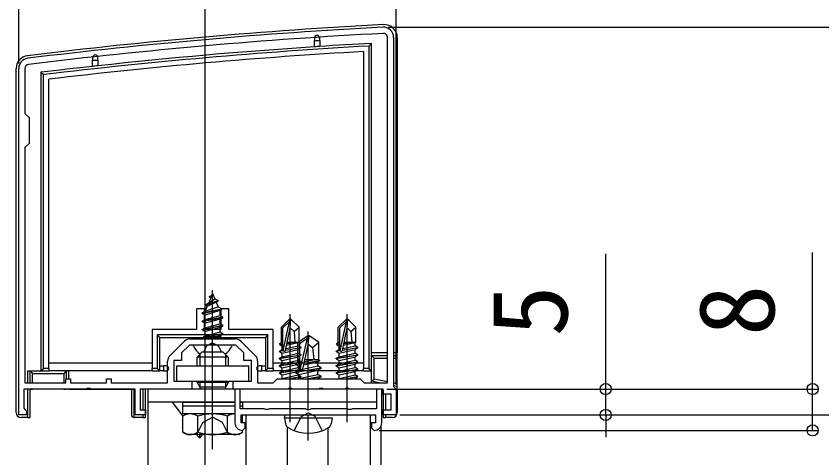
# Model space of a CAD drawing. Units: millimetres, scale not verified. Extents: x -875 to 875, y -1304 to 1297.
# Drawn here: x 445 to 600.8, y 878 to 963.4 of the extents above; entities that cross this region are included whole.
import ezdxf
from ezdxf.enums import TextEntityAlignment as Align

# ---------------------------------------------------------------- set-up
doc = ezdxf.new("R2010")
doc.units = ezdxf.units.MM
doc.header["$LTSCALE"] = 8
for name, color, linetype in [('0-2_YKK_11', 7, 'Continuous'), ('0-4_YKK_12', 2, 'Continuous'), ('0-5_YKK_13', 4, 'Continuous'), ('0-6_YKK_D', 6, 'Continuous')]:
    doc.layers.add(name, color=color, linetype=linetype)
doc.styles.add('ＭＳ ゴシック', font='')
doc.styles.get('ＭＳ ゴシック').set_extended_font_data('MS Gothic')

msp = doc.modelspace()

# ---------------------------------------------------------------- linework, layer by layer
at = {"layer": '0-2_YKK_11'}
for p, q in [((516.8, 892.5), (516.8, 959.3)), ((474.739, 897.736), (477.564, 900.561)), ((478.624, 901), (487.376, 901)), ((488.436, 900.561), (491.261, 897.736))]:
    msp.add_line(p, q, dxfattribs=at)
for points in [[(518, 959.3), (518, 891.8), (518.5, 891.3), (518.5, 886.3), (516, 886.3), (516, 887.3), (517.5, 887.3), (517.5, 890.3), (516, 890.3), (516, 891.3), (509.458, 891.3), (509.275, 891.42), (508.725, 891.42), (508.542, 891.3), (504.458, 891.3), (504.275, 891.42), (503.725, 891.42), (503.542, 891.3), (498.458, 891.3), (498.275, 891.42), (497.725, 891.42), (497.542, 891.3), (487, 891.3), (487, 892.8), (490.5, 892.8), (490.5, 896.8), (489, 896.8), (489, 898.3), (487.5, 899.8), (483.458, 899.8), (483.275, 899.92), (482.725, 899.92), (482.542, 899.8), (478.5, 899.8), (477, 898.3), (477, 896.8), (475.5, 896.8), (475.5, 892.8), (479, 892.8), (479, 891.3)], [(479, 891.3), (469, 891.3), (469, 887.3), (470, 887.3), (470, 886.3), (468, 886.3), (468, 891.3), (459.458, 891.3), (459.275, 891.42), (458.725, 891.42), (458.542, 891.3), (446.5, 891.3), (446.5, 887.592), (446.75, 887.296), (447, 887), (447, 886.3), (445.5, 886.3), (445.5, 953.3)], [(446.7, 953.3), (446.7, 944.6), (447.5, 943.8), (447.5, 938.8), (446.7, 938), (446.7, 892.5), (454.6, 892.5), (454.6, 893.3), (455.5, 893.3), (455.5, 892.5), (462.5, 892.5), (462.5, 893.3), (463.4, 893.3), (463.4, 892.5), (474.3, 892.5), (474.3, 896.676)], [(491.7, 896.676), (491.7, 892.5), (494.7, 892.5), (495.5, 893.3), (511.5, 893.3), (512.3, 892.5), (516.8, 892.5)], [(515.7, 884.8), (515.7, 891.3), (514.7, 891.3), (514.7, 887.5), (510.02, 887.5), (509.76, 887.35), (509.24, 887.35), (508.98, 887.5), (502.02, 887.5), (501.76, 887.35), (501.5, 887.2), (501.24, 887.35), (500.98, 887.5), (494.02, 887.5), (493.76, 887.35), (493.24, 887.35), (492.98, 887.5), (488.3, 887.5), (488.3, 891.3), (487.3, 891.3), (487.3, 884.8)], [(488.5, 886.3), (501.5, 886.3), (514.5, 886.3), (514.5, 884.8), (513.7, 884.8), (513.7, 883.8), (514.2, 883.3)], [(488.8, 883.3), (489.3, 883.8), (489.3, 884.8), (488.5, 884.8), (488.5, 886.3)]]:
    msp.add_lwpolyline(points, dxfattribs=at)
for centre, radius, start, end in [((568.781, -37.299), 999.996, 93.03159, 96.98007), ((516, 959.3), 2, 359.99999, 93.0316), ((568.781, -37.299), 998.796, 93.03159, 96.98007), ((516, 959.3), 0.8, 359.99999, 93.03161), ((447.5, 953.3), 2, 96.98007, 179.99999), ((447.5, 953.3), 0.8, 96.98007, 179.99999), ((478.624, 899.5), 1.5, 90.00002, 135.00001), ((487.376, 899.5), 1.5, 44.99999, 89.99998), ((475.8, 896.676), 1.5, 134.99999, 179.99998), ((490.2, 896.676), 1.5, 0.00002, 45.00001), ((488.8, 884.8), 1.5, 180, 270), ((514.2, 884.8), 1.5, 270, 0)]:
    msp.add_arc(centre, radius, start, end, dxfattribs=at)
at = {"layer": '0-4_YKK_12'}
for p, q in [((481.5, 973.3), (481.5, 369.3)), ((489.5, 536.3), (489.5, 886.3)), ((489.5, 886.3), (513.5, 886.3)), ((513.5, 536.3), (513.5, 886.3)), ((497.465, 538.667), (497.465, 883.933)), ((505.335, 538.8), (505.335, 883.8))]:
    msp.add_line(p, q, dxfattribs=at)
at = {"layer": '0-5_YKK_13'}
for p, q in [((502.7, 959.204), (502.7, 958.704)), ((502.7, 958.704), (503.7, 958.704)), ((502.7, 957.504), (502.7, 958.704)), ((503.7, 958.704), (503.7, 959.204)), ((503.7, 958.704), (503.7, 957.57)), ((518.7, 959.3), (518.7, 898.3)), ((513.2, 957.645), (513.2, 895.3)), ((459.8, 955.422), (459.8, 954.922)), ((460.8, 954.922), (460.8, 955.422)), ((512.2, 956.587), (512.2, 895.3)), ((459.8, 954.922), (460.8, 954.922)), ((459.8, 953.722), (459.8, 954.922)), ((460.8, 954.922), (460.8, 953.832)), ((445, 886.798), (445, 953.3)), ((449.8, 952.572), (450.3, 952.128)), ((451.3, 895.3), (451.3, 951.24)), ((483, 896.3), (483, 910.454)), ((481.6, 907.52), (484.05, 908.315)), ((483, 909.8), (482.253, 907.997)), ((482.253, 907.997), (483.424, 908.776)), ((482.4, 909.11), (482.654, 908.964)), ((483, 909.8), (483.424, 908.776)), ((483.424, 908.776), (484.05, 908.415)), ((483.699, 908.112), (484.05, 908.315)), ((484.05, 908.315), (484.05, 908.415)), ((481, 906.03), (484.75, 906.825)), ((481.968, 907.308), (481.576, 906.363)), ((481.576, 906.363), (484.07, 907.218)), ((481.6, 907.62), (482.253, 907.997)), ((481.6, 907.52), (481.968, 907.308)), ((481.968, 907.308), (483.699, 908.112)), ((483.699, 908.112), (484.07, 907.218)), ((484.07, 907.218), (484.75, 906.825)), ((484.75, 906.725), (484.75, 906.825)), ((481, 905.93), (484.75, 906.725)), ((481, 906.03), (481.576, 906.363)), ((481, 905.93), (481, 906.03)), ((481, 905.93), (481.525, 905.627)), ((485, 905.235), (481, 904.44)), ((484.366, 906.503), (481.525, 905.627)), ((481.525, 904.743), (481.525, 905.627)), ((481.525, 904.743), (484.475, 905.538)), ((484.366, 906.503), (484.75, 906.725)), ((484.366, 906.503), (484.475, 906.239)), ((484.475, 905.538), (484.475, 906.239)), ((484.475, 905.538), (485, 905.235)), ((485, 905.135), (485, 905.235)), ((498, 884.9), (498, 905.8)), ((509, 884.9), (509, 905.8)), ((481, 904.34), (485, 905.135)), ((481, 904.44), (481.525, 904.743)), ((481, 904.34), (481, 904.44)), ((481, 904.34), (481.525, 904.037)), ((481, 902.85), (485, 903.645)), ((484.475, 904.832), (481.525, 904.037)), ((481.525, 903.153), (481.525, 904.037)), ((481.525, 903.153), (484.475, 903.948)), ((484.475, 904.832), (485, 905.135)), ((484.475, 903.948), (484.475, 904.832)), ((484.475, 903.948), (485, 903.645)), ((497.85, 904.8), (496.3, 903.25)), ((496.6, 903.126), (497.85, 904.376)), ((496.668, 898.677), (497.85, 904.376)), ((498.15, 904.8), (497.85, 904.8)), ((497.85, 904.376), (497.85, 904.8)), ((498, 903.178), (498, 904.8)), ((498, 903.178), (498.15, 904.8)), ((498.15, 904.8), (499.7, 903.25)), ((508.85, 904.8), (507.3, 903.25)), ((507.6, 903.126), (508.85, 904.376)), ((507.668, 898.677), (508.85, 904.376)), ((509.15, 904.8), (508.85, 904.8)), ((508.85, 904.376), (508.85, 904.8)), ((509, 903.178), (509, 904.8)), ((509, 903.178), (509.15, 904.8)), ((509.15, 904.8), (510.7, 903.25)), ((485, 903.545), (481, 902.75)), ((481, 902.75), (481.525, 902.447)), ((484.475, 903.242), (481.525, 902.447)), ((481.525, 901.563), (481.525, 902.447)), ((481.525, 901.563), (484.475, 902.358)), ((484.475, 902.358), (484.475, 903.242)), ((484.475, 902.358), (485, 902.055)), ((494.7, 895.3), (494.7, 902.8)), ((496.3, 900.281), (496.3, 903.25)), ((496.6, 898.848), (496.6, 903.126)), ((497.09, 898.793), (498, 903.178)), ((498.743, 902.447), (499.7, 903.25)), ((499.7, 900.4), (499.7, 903.25)), ((501.5, 887.2), (501.5, 902.429)), ((507.3, 900.281), (507.3, 903.25)), ((507.6, 898.848), (507.6, 903.126)), ((508.09, 898.793), (509, 903.178)), ((509.743, 902.447), (510.7, 903.25)), ((510.7, 900.4), (510.7, 903.25)), ((472.3, 901.8), (472.3, 895.3)), ((493.7, 901.8), (472.3, 901.8)), ((481.221, 901.388), (481.525, 901.563)), ((484.635, 901.388), (481.221, 901.388)), ((481.365, 901), (481.365, 901.388)), ((481.642, 901.388), (485, 902.055)), ((485, 901.955), (482.145, 901.388)), ((483, 879.678), (483, 901.089)), ((484.475, 901.652), (483.494, 901.388)), ((484.475, 901.652), (485, 901.955)), ((484.475, 901.388), (484.475, 901.652)), ((484.635, 901), (484.635, 901.388)), ((485, 901.955), (485, 902.055)), ((493.7, 895.3), (493.7, 901.8)), ((499.499, 900.371), (501.323, 901.602)), ((499.919, 894.999), (501.323, 901.176)), ((501.677, 901.602), (501.323, 901.602)), ((501.323, 901.176), (501.323, 901.602)), ((501.5, 899.829), (501.5, 901.602)), ((501.5, 899.829), (501.677, 901.602)), ((503.501, 900.371), (501.677, 901.602)), ((486.596, 899.8), (479.404, 899.8)), ((481.282, 898.5), (481.855, 899.649)), ((483, 900.258), (481.855, 899.649)), ((483, 900.258), (484.145, 899.649)), ((484.718, 898.5), (484.145, 899.649)), ((496, 900.108), (496.3, 900.281)), ((496, 900.108), (496.6, 900.224)), ((496, 899.892), (496, 900.108)), ((496, 899.892), (496.6, 899.991)), ((496, 899.892), (496.45, 899.632)), ((496.3, 900.4), (496.6, 900.4)), ((496.45, 899.632), (496.603, 899.667)), ((496.45, 898.968), (496.45, 899.632)), ((500.1, 899.25), (497.074, 898.746)), ((497.102, 898.85), (500.1, 899.35)), ((497.16, 899.128), (499.55, 899.668)), ((497.305, 899.825), (499.55, 900.332)), ((497.365, 900.117), (499.083, 900.4)), ((497.42, 900.384), (497.504, 900.4)), ((497.424, 900.4), (499.7, 900.4)), ((499.499, 896.518), (499.499, 900.371)), ((499.499, 900.371), (499.852, 900.183)), ((499.7, 900.4), (499.55, 900.332)), ((499.55, 899.668), (499.55, 900.332)), ((500.1, 899.35), (499.55, 899.668)), ((500.1, 899.25), (499.55, 898.932)), ((500.1, 899.25), (500.1, 899.35)), ((500.429, 895.12), (501.5, 899.829)), ((502.324, 899.365), (503.501, 900.371)), ((503.501, 896.928), (503.501, 900.371)), ((507, 900.108), (507.3, 900.281)), ((507, 900.108), (507.6, 900.224)), ((507, 899.892), (507, 900.108)), ((507, 899.892), (507.6, 899.991)), ((507, 899.892), (507.45, 899.632)), ((507.3, 900.4), (507.6, 900.4)), ((507.45, 899.632), (507.603, 899.667)), ((507.45, 898.968), (507.45, 899.632)), ((511.1, 899.25), (508.074, 898.746)), ((508.102, 898.85), (511.1, 899.35)), ((508.16, 899.128), (510.55, 899.668)), ((508.305, 899.825), (510.55, 900.332)), ((508.365, 900.117), (510.083, 900.4)), ((508.42, 900.384), (508.504, 900.4)), ((508.424, 900.4), (510.7, 900.4)), ((510.7, 900.4), (510.55, 900.332)), ((510.55, 899.668), (510.55, 900.332)), ((511.1, 899.35), (510.55, 899.668)), ((511.1, 899.25), (510.55, 898.932)), ((511.1, 899.25), (511.1, 899.35)), ((480, 897.5), (481, 898.5)), ((480, 895.7), (480, 897.5)), ((486, 897.5), (480, 897.5)), ((480.54, 898.04), (480.54, 895.7)), ((481, 898.5), (485, 898.5)), ((486, 897.5), (485, 898.5)), ((485.46, 898.04), (485.46, 895.7)), ((486, 897.5), (486, 895.7)), ((495.9, 898.65), (496.613, 898.769)), ((496.668, 898.678), (495.9, 898.55)), ((495.9, 898.55), (495.9, 898.65)), ((495.9, 898.55), (496.45, 898.232)), ((495.9, 897.25), (500.1, 897.95)), ((500.1, 897.85), (495.9, 897.15)), ((496.45, 898.232), (499.55, 898.932)), ((496.45, 897.568), (496.45, 898.232)), ((496.45, 896.832), (499.55, 897.532)), ((499.55, 898.268), (499.55, 898.932)), ((500.1, 897.95), (499.55, 898.268)), ((500.1, 897.85), (499.55, 897.532)), ((499.55, 896.868), (499.55, 897.532)), ((500.1, 897.85), (500.1, 897.95)), ((506.9, 898.65), (507.613, 898.769)), ((507.668, 898.678), (506.9, 898.55)), ((506.9, 898.55), (506.9, 898.65)), ((506.9, 898.55), (507.45, 898.232)), ((506.9, 897.25), (511.1, 897.95)), ((511.1, 897.85), (506.9, 897.15)), ((507.45, 898.232), (510.55, 898.932)), ((507.45, 897.568), (507.45, 898.232)), ((507.45, 896.832), (510.55, 897.532)), ((510.55, 898.268), (510.55, 898.932)), ((511.1, 897.95), (510.55, 898.268)), ((511.1, 897.85), (510.55, 897.532)), ((510.55, 896.868), (510.55, 897.532)), ((511.1, 897.85), (511.1, 897.95)), ((516.8, 898.3), (513.7, 898.3)), ((513.7, 897.8), (516.8, 897.8)), ((518.7, 898.3), (518, 898.3)), ((518, 897.8), (518.669, 897.8)), ((471.3, 896.3), (451.3, 896.3)), ((512.2, 896.3), (494.7, 896.3)), ((495.9, 897.15), (495.9, 897.25)), ((495.9, 897.15), (496.45, 896.832)), ((495.9, 895.85), (500.1, 896.55)), ((500.1, 896.45), (495.9, 895.75)), ((496.45, 896.168), (496.45, 896.832)), ((496.45, 895.432), (499.55, 896.132)), ((499.146, 896.314), (499.852, 896.451)), ((499.146, 896.06), (499.146, 896.314)), ((499.146, 896.06), (499.852, 896.177)), ((499.146, 896.06), (499.676, 895.755)), ((499.499, 897.011), (499.852, 897.011)), ((500.1, 896.55), (499.55, 896.868)), ((500.1, 896.45), (499.55, 896.132)), ((499.55, 895.468), (499.55, 896.132)), ((500.1, 896.45), (500.1, 896.55)), ((500.622, 895.968), (503.324, 896.579)), ((500.701, 896.317), (503.736, 896.816)), ((500.773, 896.63), (502.734, 897.011)), ((500.859, 897.011), (503.501, 897.011)), ((503.736, 896.816), (503.324, 896.579)), ((503.324, 895.796), (503.324, 896.579)), ((503.501, 896.928), (503.736, 896.816)), ((506.9, 897.15), (506.9, 897.25)), ((506.9, 897.15), (507.45, 896.832)), ((506.9, 895.85), (511.1, 896.55)), ((511.1, 896.45), (506.9, 895.75)), ((507.45, 896.168), (507.45, 896.832)), ((507.45, 895.432), (510.55, 896.132)), ((511.1, 896.55), (510.55, 896.868)), ((511.1, 896.45), (510.55, 896.132)), ((510.55, 895.468), (510.55, 896.132)), ((511.1, 896.45), (511.1, 896.55)), ((514.2, 893.21), (514.2, 897.3)), ((518, 897.3), (518.608, 897.3)), ((518.608, 897.3), (518.608, 892.328)), ((447.2, 894.8), (447.2, 892.5)), ((447.2, 894.8), (449.8, 894.8)), ((447.7, 892.5), (447.7, 894.8)), ((448.2, 892.5), (448.2, 894.3)), ((449.8, 894.8), (451.3, 894.8)), ((451.3, 895.3), (450.3, 895.3)), ((451.3, 895.3), (451.3, 894.8)), ((471.3, 894.8), (451.3, 894.8)), ((454.7, 894.8), (454.7, 893.224)), ((455.2, 893.3), (455.2, 894.8)), ((472.3, 895.3), (471.3, 895.3)), ((471.3, 894.8), (471.3, 895.3)), ((472.8, 895.8), (473.5, 895.8)), ((473.5, 894.8), (472.8, 894.8)), ((473.5, 895.8), (473.5, 894.8)), ((474, 895.8), (473.5, 895.8)), ((473.5, 894.8), (474, 894.8)), ((492.5, 895.8), (492, 895.8)), ((492, 894.8), (492.5, 894.8)), ((492.5, 894.8), (492.5, 895.8)), ((492.5, 895.8), (493.2, 895.8)), ((493.2, 894.8), (492.5, 894.8)), ((494.7, 895.3), (493.7, 895.3)), ((494.7, 895.3), (494.7, 894.8)), ((512.2, 894.8), (494.7, 894.8)), ((495.9, 895.75), (495.9, 895.85)), ((495.9, 895.75), (496.45, 895.432)), ((495.9, 894.45), (500.1, 895.15)), ((500.1, 895.05), (495.9, 894.35)), ((495.9, 894.35), (495.9, 894.45)), ((495.9, 894.35), (496.45, 894.032)), ((496.45, 894.768), (496.45, 895.432)), ((496.45, 894.032), (499.55, 894.732)), ((499.028, 894.598), (503.972, 895.422)), ((503.972, 895.304), (499.028, 894.48)), ((499.028, 894.48), (499.028, 894.598)), ((499.028, 894.48), (499.676, 894.107)), ((500.1, 895.15), (499.55, 895.468)), ((500.1, 895.05), (499.55, 894.732)), ((499.55, 894.068), (499.55, 894.732)), ((499.676, 895.755), (499.856, 895.795)), ((499.676, 894.972), (499.676, 895.755)), ((499.676, 894.107), (503.324, 894.931)), ((500.1, 895.05), (500.1, 895.15)), ((500.435, 895.143), (503.324, 895.796)), ((503.972, 895.422), (503.324, 895.796)), ((503.972, 895.304), (503.324, 894.931)), ((503.324, 894.148), (503.324, 894.931)), ((503.972, 895.304), (503.972, 895.422)), ((506.9, 895.75), (506.9, 895.85)), ((506.9, 895.75), (507.45, 895.432)), ((506.9, 894.45), (511.1, 895.15)), ((511.1, 895.05), (506.9, 894.35)), ((506.9, 894.35), (506.9, 894.45)), ((506.9, 894.35), (507.45, 894.032)), ((507.45, 894.768), (507.45, 895.432)), ((507.45, 894.032), (510.55, 894.732)), ((511.1, 895.15), (510.55, 895.468)), ((511.1, 895.05), (510.55, 894.732)), ((510.55, 894.068), (510.55, 894.732)), ((511.1, 895.05), (511.1, 895.15)), ((513.2, 895.3), (512.2, 895.3)), ((512.2, 894.8), (512.2, 895.3)), ((512.2, 894.8), (513.7, 894.8)), ((513.7, 892.5), (513.7, 894.8)), ((480, 892.6), (480, 892.8)), ((486, 892.8), (486, 892.6)), ((496.45, 893.368), (496.45, 894.032)), ((497.4, 893.3), (500.1, 893.75)), ((500.1, 893.65), (498, 893.3)), ((499.406, 893.3), (499.55, 893.332)), ((500.1, 893.75), (499.55, 894.068)), ((500.1, 893.65), (499.55, 893.332)), ((499.55, 893.3), (499.55, 893.332)), ((499.676, 893.324), (499.676, 894.107)), ((500.1, 893.65), (500.1, 893.75)), ((501.126, 893.3), (503.972, 893.774)), ((503.972, 893.657), (501.832, 893.3)), ((503.972, 893.774), (503.324, 894.148)), ((503.972, 893.657), (503.324, 893.283)), ((503.972, 893.657), (503.972, 893.774)), ((507.45, 893.368), (507.45, 894.032)), ((508.4, 893.3), (511.1, 893.75)), ((511.1, 893.65), (509, 893.3)), ((510.406, 893.3), (510.55, 893.332)), ((511.1, 893.75), (510.55, 894.068)), ((511.1, 893.65), (510.55, 893.332)), ((510.55, 893.3), (510.55, 893.332)), ((511.1, 893.65), (511.1, 893.75)), ((513.7, 892.8), (514.2, 893.21)), ((515.2, 892.5), (513.7, 892.8)), ((516.781, 892.694), (514.2, 893.21)), ((447.2, 891.3), (447.2, 885.8)), ((447.7, 885.831), (447.7, 891.3)), ((447.7, 891.3), (448.2, 891.3)), ((454.2, 891.3), (448.2, 891.3)), ((454.2, 891.3), (454.7, 891.3)), ((455.2, 891.3), (454.7, 891.3)), ((455.2, 891.3), (467.8, 891.3)), ((467.3, 891.3), (467.3, 886.332)), ((467.8, 885.8), (467.8, 891.3)), ((469.5, 891.3), (469.5, 887.3)), ((515.7, 891.3), (469.5, 891.3)), ((470, 885.831), (470, 891.3)), ((470.5, 891.3), (470.5, 806.3)), ((515.5, 891.3), (470.5, 891.3)), ((480, 892.6), (480.54, 891.664)), ((486, 892.6), (480, 892.6)), ((515.5, 891.3), (515.5, 891.283)), ((518.608, 892.328), (518, 892.45)), ((518.669, 891.806), (518, 891.94)), ((518.451, 891.34), (518.7, 891.29)), ((518.7, 891.29), (518.7, 886.798)), ((516, 891), (516, 885.831)), ((516.5, 887.3), (516.5, 890.3)), ((487.3, 888.8), (470.5, 888.8)), ((477.285, 886.087), (475.25, 888.8)), ((477.25, 888.8), (487.3, 888.8)), ((488.3, 888.8), (488.75, 888.8)), ((514.7, 888.8), (488.3, 888.8)), ((477.25, 886.5), (477.25, 888)), ((487.3, 888), (477.25, 888)), ((488.75, 888), (488.3, 888)), ((488.75, 888), (488.75, 887.5)), ((447.2, 885.8), (445.998, 885.8)), ((469.5, 885.8), (467.8, 885.8)), ((469.5, 886.3), (469.5, 885.8)), ((478, 886.5), (477.227, 886.053)), ((477.227, 882.946), (477.227, 886.053)), ((487.3, 886.5), (477.25, 886.5)), ((487.3, 886.5), (478, 886.5)), ((480.113, 882.946), (480.113, 886.053)), ((485.887, 882.946), (485.887, 886.053)), ((488.558, 886.177), (488.774, 886.053)), ((488.773, 884.801), (488.773, 886.053)), ((496.896, 885.711), (496.999, 886.3)), ((496.896, 885.711), (497.098, 884.564)), ((496.896, 885.711), (506.104, 885.711)), ((496.999, 886.3), (506.001, 886.3)), ((501.5, 881.356), (501.5, 886.3)), ((506.104, 885.711), (505.902, 884.564)), ((516.5, 885.8), (516.5, 886.3)), ((517.702, 885.8), (516.5, 885.8)), ((515.5, 884.052), (515.5, 806.3)), ((478, 882.5), (477.227, 882.946)), ((488, 882.5), (478, 882.5)), ((480.5, 881.8), (479.975, 882.5)), ((480.5, 881.8), (481.025, 882.5)), ((480.5, 881.8), (480.5, 882.5)), ((488, 882.5), (488.774, 882.946)), ((488.773, 882.946), (488.773, 883.3))]:
    msp.add_line(p, q, dxfattribs=at)
for points in [[(513.2, 895.3), (513.7, 894.8), (513.7, 958.174), (513.2, 957.645)], [(449.8, 952.572), (449.8, 894.8), (450.3, 895.3), (450.3, 952.128)], [(481.6, 907.52), (481.6, 907.62), (484.05, 908.415)], [(482.4, 909.11), (482.4, 909.21), (482.867, 909.48)], [(494.7, 902.8), (486.1, 902.8), (486.1, 906.8), (484.6, 906.8), (484.6, 902.8), (481.4, 902.8), (481.4, 906.8), (479.9, 906.8), (479.9, 902.8), (471.3, 902.8), (471.3, 895.3)], [(484.475, 903.242), (485, 903.545), (485, 903.645)], [(481, 902.75), (481, 902.85), (481.525, 903.153)], [(498, 903.178), (498.743, 902.447), (498.9, 900.4)], [(509, 903.178), (509.743, 902.447), (509.9, 900.4)], [(472.3, 901.8), (472.8, 901.3), (493.2, 901.3)], [(472.8, 894.8), (472.8, 895.8), (472.8, 901.3)], [(493.7, 901.8), (493.2, 901.3), (493.2, 895.8), (493.2, 894.8)], [(499.852, 895.185), (499.852, 900.183), (501.323, 901.176)], [(495.9, 898.65), (496.45, 898.968), (496.6, 899.001)], [(501.5, 899.955), (502.324, 899.365), (502.559, 897.011)], [(506.9, 898.65), (507.45, 898.968), (507.6, 899.001)], [(495.9, 897.25), (496.45, 897.568), (499.55, 898.268)], [(506.9, 897.25), (507.45, 897.568), (510.55, 898.268)], [(513.7, 897.8), (514.2, 897.3), (516.8, 897.3)], [(495.9, 895.85), (496.45, 896.168), (499.55, 896.868)], [(499.146, 896.314), (499.676, 896.62), (499.852, 896.66)], [(506.9, 895.85), (507.45, 896.168), (510.55, 896.868)], [(447.7, 894.8), (448.2, 894.3), (454.2, 894.3)], [(454.7, 894.8), (454.2, 894.3), (454.2, 892.5)], [(471.3, 894.8), (472.8, 894.8), (472.3, 895.3)], [(493.7, 895.3), (493.2, 894.8), (494.7, 894.8)], [(495.9, 894.45), (496.45, 894.768), (499.55, 895.468)], [(499.028, 894.598), (499.676, 894.972), (499.901, 895.023)], [(506.9, 894.45), (507.45, 894.768), (510.55, 895.468)], [(480.54, 892.8), (480.54, 891.664), (480.54, 891.3)], [(485.46, 892.8), (485.46, 891.664), (485.46, 891.3)], [(496.333, 893.3), (496.45, 893.368), (499.55, 894.068)], [(499.634, 893.3), (499.676, 893.324), (503.324, 894.148)], [(507.333, 893.3), (507.45, 893.368), (510.55, 894.068)], [(486, 892.6), (485.46, 891.664), (480.54, 891.664)], [(487.3, 888), (477.25, 888), (477.25, 888.8)], [(488.75, 888.8), (488.75, 888), (488.3, 888)], [(498.793, 883.264), (500.152, 885.991), (501.5, 886.707)], [(504.207, 883.264), (502.848, 885.991), (501.5, 886.707)], [(479.95, 882.497), (481.1, 884.855), (483, 885.865)], [(486.05, 882.497), (484.9, 884.855), (483, 885.865)]]:
    msp.add_lwpolyline(points, dxfattribs=at)
msp.add_lwpolyline([(490, 895.7), (476, 895.7), (476, 892.8), (490, 892.8)], close=True, dxfattribs=at)
for centre, radius, start, end in [((568.629, -37.322), 1000.5, 93.01138, 96.97129), ((516.2, 959.3), 2.5, 0, 93.01138), ((503.2, 959.204), 0.5, 90, 180), ((503.2, 959.204), 0.5, 0, 90), ((568.781, -37.303), 997, 93.16701, 93.74275), ((568.781, -37.303), 996.5, 93.1974, 96.82845), ((568.781, -37.303), 997, 93.80034, 96.21767), ((568.781, -37.303), 997, 93.74275, 93.80034), ((447.5, 953.3), 2.5, 96.97129, 180), ((568.781, -37.303), 995.5, 93.25826, 96.77738), ((460.3, 955.422), 0.5, 90, 180), ((460.3, 955.422), 0.5, 0, 90), ((568.781, -37.303), 997, 96.27548, 96.85395), ((568.781, -37.303), 997, 96.21767, 96.27548), ((479.404, 899.646), 0.154, 90, 207.28096), ((483, 901.5), 4.2, 207.28096, 234.69714), ((483, 901.5), 4.2, 305.30286, 332.71904), ((486.596, 899.646), 0.154, 332.71904, 90), ((496.848, 898.848), 0.248, 180, 347.19096), ((507.848, 898.848), 0.248, 180, 347.19096), ((474, 895.3), 0.5, 360, 90), ((474, 895.3), 0.5, 270, 0), ((492, 895.3), 0.5, 90, 180), ((492, 895.3), 0.5, 180, 270), ((500.144, 895.185), 0.292, 180, 347.19096), ((478.67, 883.944), 2.556, 55.61708, 124.38292), ((483, 876.946), 9.554, 72.41276, 107.58724), ((487.33, 883.944), 2.556, 90.67549, 124.38292), ((487.33, 883.944), 2.556, 55.61708, 61.17964), ((498.141, 884.748), 1.059, 190, 239.36409), ((501.5, 890.42), 7.651, 239.36409, 300.63591), ((504.859, 884.748), 1.059, 300.63591, 350), ((478.67, 885.055), 2.556, 235.61708, 304.38292), ((483, 892.053), 9.554, 252.41276, 287.58724), ((487.33, 885.055), 2.556, 235.61708, 304.38292)]:
    msp.add_arc(centre, radius, start, end, dxfattribs=at)
for centre, major_axis, ratio, start_param, end_param in [((518.639, 897.3), (0, 0.5), 0.061163, 0, 1.5707963), ((518.669, 898.3), (0, 0.5), 0.061163, 3.1415927, 4.712389), ((518.639, 892.322), (0, 0.51), 0.059966, 1.5587586, 3.129555), ((518.669, 891.296), (0, 0.51), 0.059966, 4.7003513, 6.2711476), ((446.002, 886.802), (-0.71, -0.71), 0.99628, 5.4996506, 7.06672), ((517.698, 886.802), (0.71, -0.71), 0.99628, 5.4996506, 7.06672), ((447.2, 885.831), (-0.5, 0), 0.061163, 1.5707963, 3.1415927), ((467.8, 886.332), (0, 0.532), 0.940706, 1.5707963, 3.1415927), ((469.5, 885.831), (-0.5, 0), 0.061163, 1.5707963, 3.1415927), ((516.5, 885.831), (-0.5, 0), 0.061163, 0, 1.5707963)]:
    msp.add_ellipse(centre, major_axis=major_axis, ratio=ratio, start_param=start_param, end_param=end_param, dxfattribs=at)
at = {"layer": '0-6_YKK_D'}
for p, q in [((445.5, 954.3), (445.5, 1042.3)), ((518.5, 892.176), (518.5, 1042.3)), ((445.5, 954.3), (445.5, 1002.3)), ((517, 961.3), (680, 961.3)), ((517, 961.3), (640, 961.3)), ((559, 891.3), (559, 917.491)), ((516.7, 891.3), (560, 891.3)), ((516.7, 891.3), (600, 891.3)), ((559, 886.3), (559, 891.3)), ((519.2, 886.3), (640, 886.3)), ((519.2, 886.3), (560, 886.3)), ((519.2, 886.3), (640, 886.3)), ((559, 886.3), (559, 882)), ((515.2, 883.3), (600, 883.3))]:
    msp.add_line(p, q, dxfattribs=at)
msp.add_lwpolyline([(599, 883.3), (599, 891.3), (599, 917.718)], dxfattribs=at)
for centre in [(559, 891.3), (599, 891.3), (559, 886.3), (599, 883.3)]:
    msp.add_circle(centre, 1.075, dxfattribs=at)

# ---------------------------------------------------------------- texts
at = {"layer": '0-6_YKK_D', "style": 'ＭＳ ゴシック'}
for s, p in [('5', (556, 901.423)), ('8', (596, 901.536))]:
    msp.add_text(s, height=14.66, rotation=90, dxfattribs=at).set_placement(p, align=Align.BOTTOM_LEFT)

doc.saveas('drawing.dxf')
